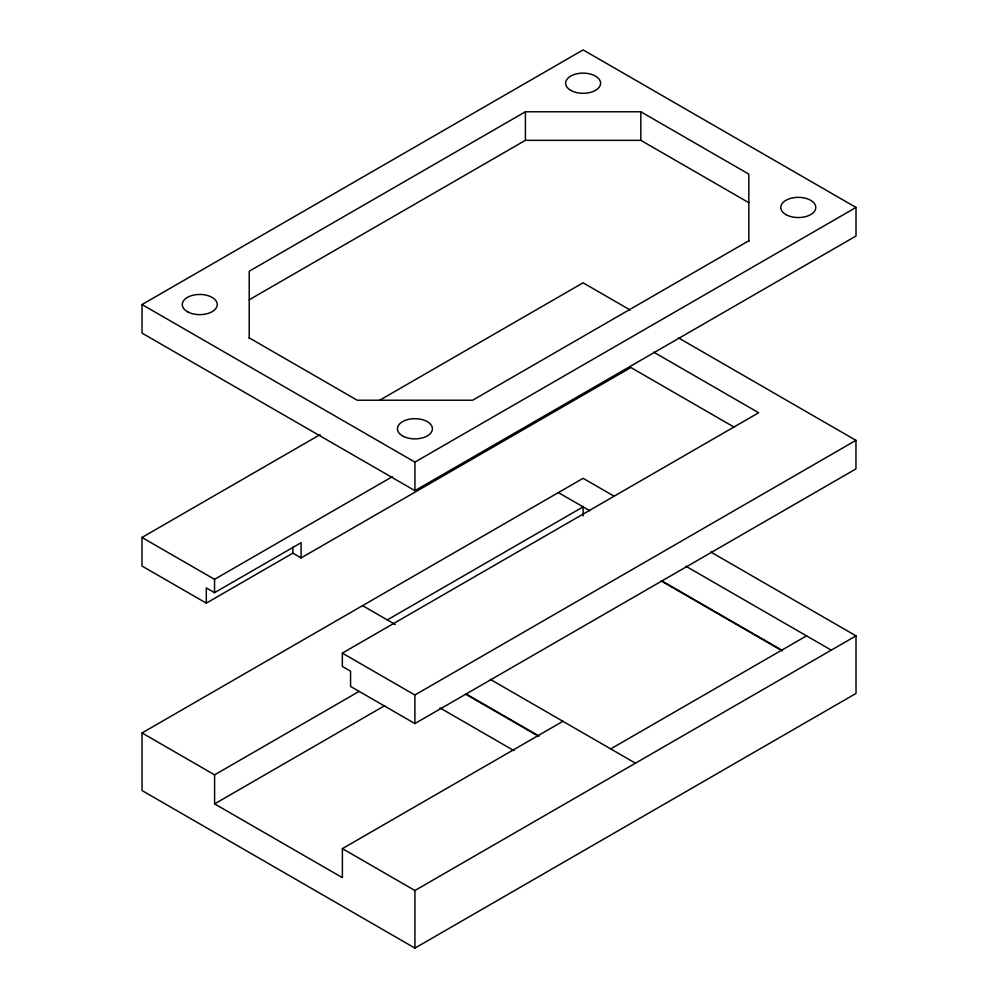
<?xml version="1.0" encoding="UTF-8"?>
<svg xmlns="http://www.w3.org/2000/svg" width="998" height="998" viewBox="0 0 998 998"><rect width="100%" height="100%" fill="white"/><g stroke="black" fill="none" stroke-linecap="round" stroke-linejoin="round"><path stroke-width="1.5" d="M142.04 304.552L583.119 49.9L856.01 207.447L856.01 236.015L414.931 490.654L142.04 333.107L142.04 304.552L414.931 462.099L856.01 207.447M748.824 241.429L748.824 174.126L640.828 111.776L525.41 111.776L249.226 271.231L249.226 338.534M249.226 299.787L525.41 140.331L640.828 140.331L748.824 202.694M734.453 427.331L630.886 367.526L301.109 557.919L292.863 553.166L206.299 603.141L141.99 566.016L141.99 537.46L320.046 434.666M379.39 400.398L583.069 282.808L630.112 309.966M748.824 240.768L472.64 400.223L357.222 400.223L249.226 337.873M141.99 537.46L214.545 579.339L392.401 476.657M206.299 603.141L206.299 587.909L214.545 592.675L301.109 542.687L301.109 557.919M710.788 552.019L856.01 635.851L856.01 693.448L414.931 948.1L142.04 790.553L142.04 732.956L583.119 478.304L614.019 496.143M387.311 619.908L583.119 506.859M678.515 337.91L855.96 440.355L855.96 468.91L414.881 723.562L350.572 686.437L350.572 671.205L342.339 666.452L342.339 653.116L758.667 412.748L653.752 352.169M142.04 732.956L214.595 774.847L359.08 691.427M214.595 774.847L214.595 803.877L384.741 705.648M342.339 653.116L414.881 695.007L855.96 440.355M214.595 803.877L342.389 877.654L342.389 848.624L562.922 721.292M610.739 748.899L806.534 635.851M342.389 848.624L414.931 890.503L856.01 635.851M558.381 492.588L589.756 510.702M685.888 566.203L831.272 650.135M661.761 580.836L782.407 650.484M661.088 580.911L782.07 650.758M362.586 605.636L395.283 624.511M490.28 679.364L635.464 763.183M466.066 693.934L538.708 735.875M466.066 694.408L538.708 736.349M439.993 707.919L513.97 750.633M640.828 111.776L640.828 140.331M583.119 506.323L583.119 515.879M525.41 111.776L525.41 140.331M414.931 462.099L414.931 490.654M414.931 890.503L414.931 948.1M414.881 695.007L414.881 723.562M292.863 547.066L292.863 553.166M214.545 579.339L214.545 592.675M570.756 90.356A17.49 10.092 0 0 0 600.01 85.828A17.49 10.092 0 0 0 578.591 73.465A17.49 10.092 0 0 0 570.756 90.356M785.925 214.595A17.49 10.092 0 0 0 815.191 210.067A17.49 10.092 0 0 0 793.772 197.691A17.49 10.092 0 0 0 785.925 214.595M403.554 436.45A17.49 10.092 0 0 0 432.122 430.637A17.49 10.092 0 0 0 409.118 419.26A17.49 10.092 0 0 0 403.554 436.45M187.986 312.012A17.49 10.092 0 0 0 216.84 306.71A17.49 10.092 0 0 0 194.448 294.934A17.49 10.092 0 0 0 187.986 312.012"/></g></svg>
